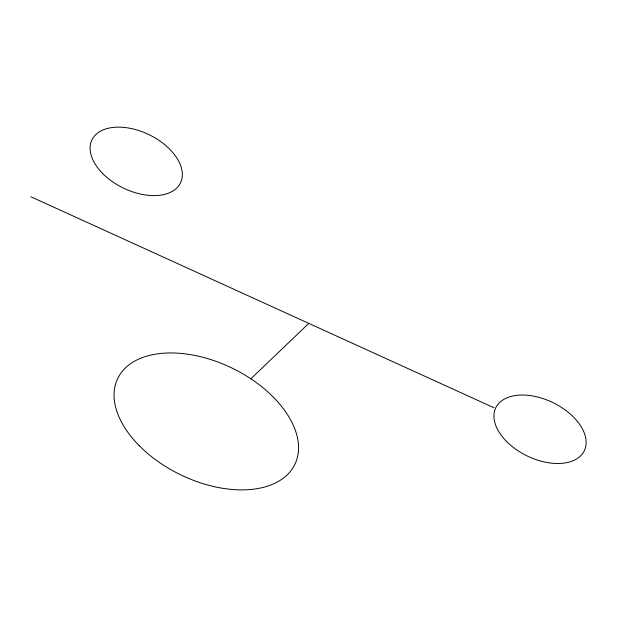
<?xml version="1.0" encoding="UTF-8"?>
<svg xmlns="http://www.w3.org/2000/svg" width="617" height="617" viewBox="0 0 617 617"><rect width="100%" height="100%" fill="white"/><g stroke="black" fill="none" stroke-linecap="round" stroke-linejoin="round"><path stroke-width="0.93" d="M250.857 378.792L308.415 323.732M30.85 196.738L494.078 407.806M139.249 445.698A98.427 59.232 25.9 0 0 294.679 464.709A98.427 59.232 25.9 0 0 184.938 353.834A98.427 59.232 25.9 0 0 139.249 445.698M102.7 173.516A49.213 29.616 25.9 0 0 180.419 183.018A49.213 29.616 25.9 0 0 125.544 127.58A49.213 29.616 25.9 0 0 102.7 173.516M506.511 441.41A49.213 29.616 25.9 0 0 584.222 450.919A49.213 29.616 25.9 0 0 529.355 395.482A49.213 29.616 25.9 0 0 506.511 441.41"/></g></svg>
